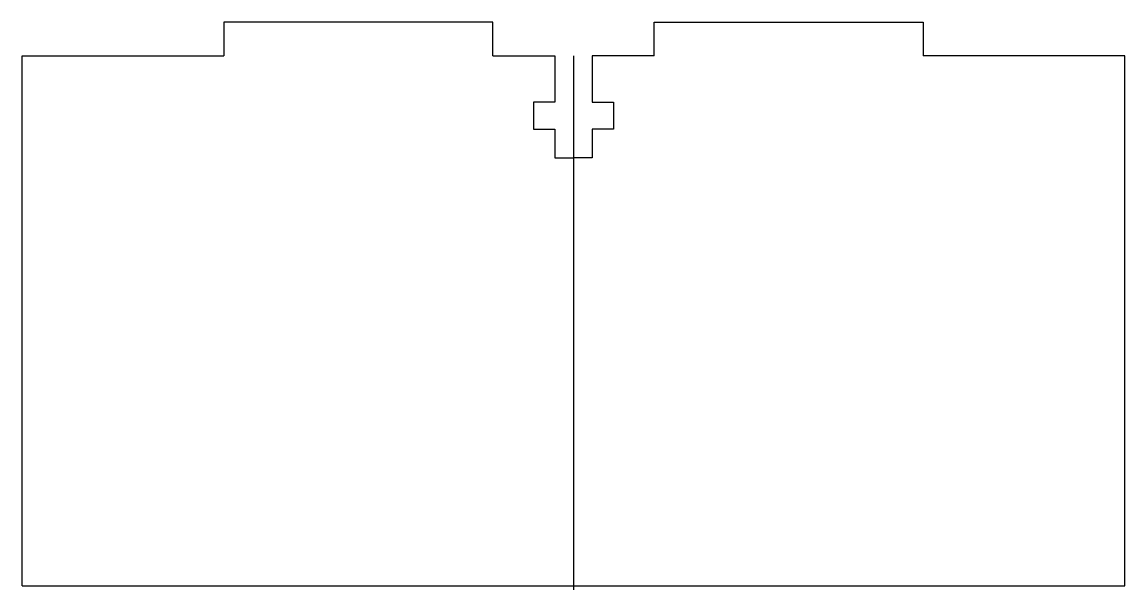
# Model space of a CAD drawing. Header units: millimetres. Extents: x -52 to 52, y -25 to 28.
import ezdxf

# ---------------------------------------------------------------- set-up
doc = ezdxf.new("R2010")
doc.units = ezdxf.units.MM
doc.layers.get('0').update_dxf_attribs({"linetype": 'CONTINUOUS'})

msp = doc.modelspace()

# ---------------------------------------------------------------- linework, layer by layer
for p, q in [((-7.62, 28.175), (-33.02, 28.175)), ((-33.02, 28.175), (-33.02, 25)), ((-7.62, 25), (-7.62, 28.175)), ((7.62, 25), (7.62, 28.175)), ((7.62, 28.175), (33.02, 28.175)), ((33.02, 28.175), (33.02, 25)), ((-52.07, 25), (-33.02, 25)), ((-52.07, -25), (-52.07, 25)), ((-7.62, 25), (-1.7526, 25)), ((-1.7526, 25), (-1.7526, 20.6248)), ((0, 25), (0, -25.4)), ((1.7526, 25), (1.7526, 20.6248)), ((7.62, 25), (1.7526, 25)), ((52.07, 25), (33.02, 25)), ((52.07, -25), (52.07, 25)), ((-1.7526, 20.6248), (-3.7846, 20.6248)), ((-3.7846, 20.6248), (-3.7846, 18.0848)), ((1.7526, 20.6248), (3.7846, 20.6248)), ((3.7846, 20.6248), (3.7846, 18.0848)), ((-3.7846, 18.0848), (-1.7526, 18.0848)), ((-1.7526, 18.0848), (-1.7526, 15.367)), ((1.7526, 18.0848), (1.7526, 15.367)), ((3.7846, 18.0848), (1.7526, 18.0848)), ((-1.7526, 15.367), (0, 15.367)), ((1.7526, 15.367), (0, 15.367)), ((-52.07, -25), (52.07, -25))]:
    msp.add_line(p, q)

doc.saveas('drawing.dxf')
